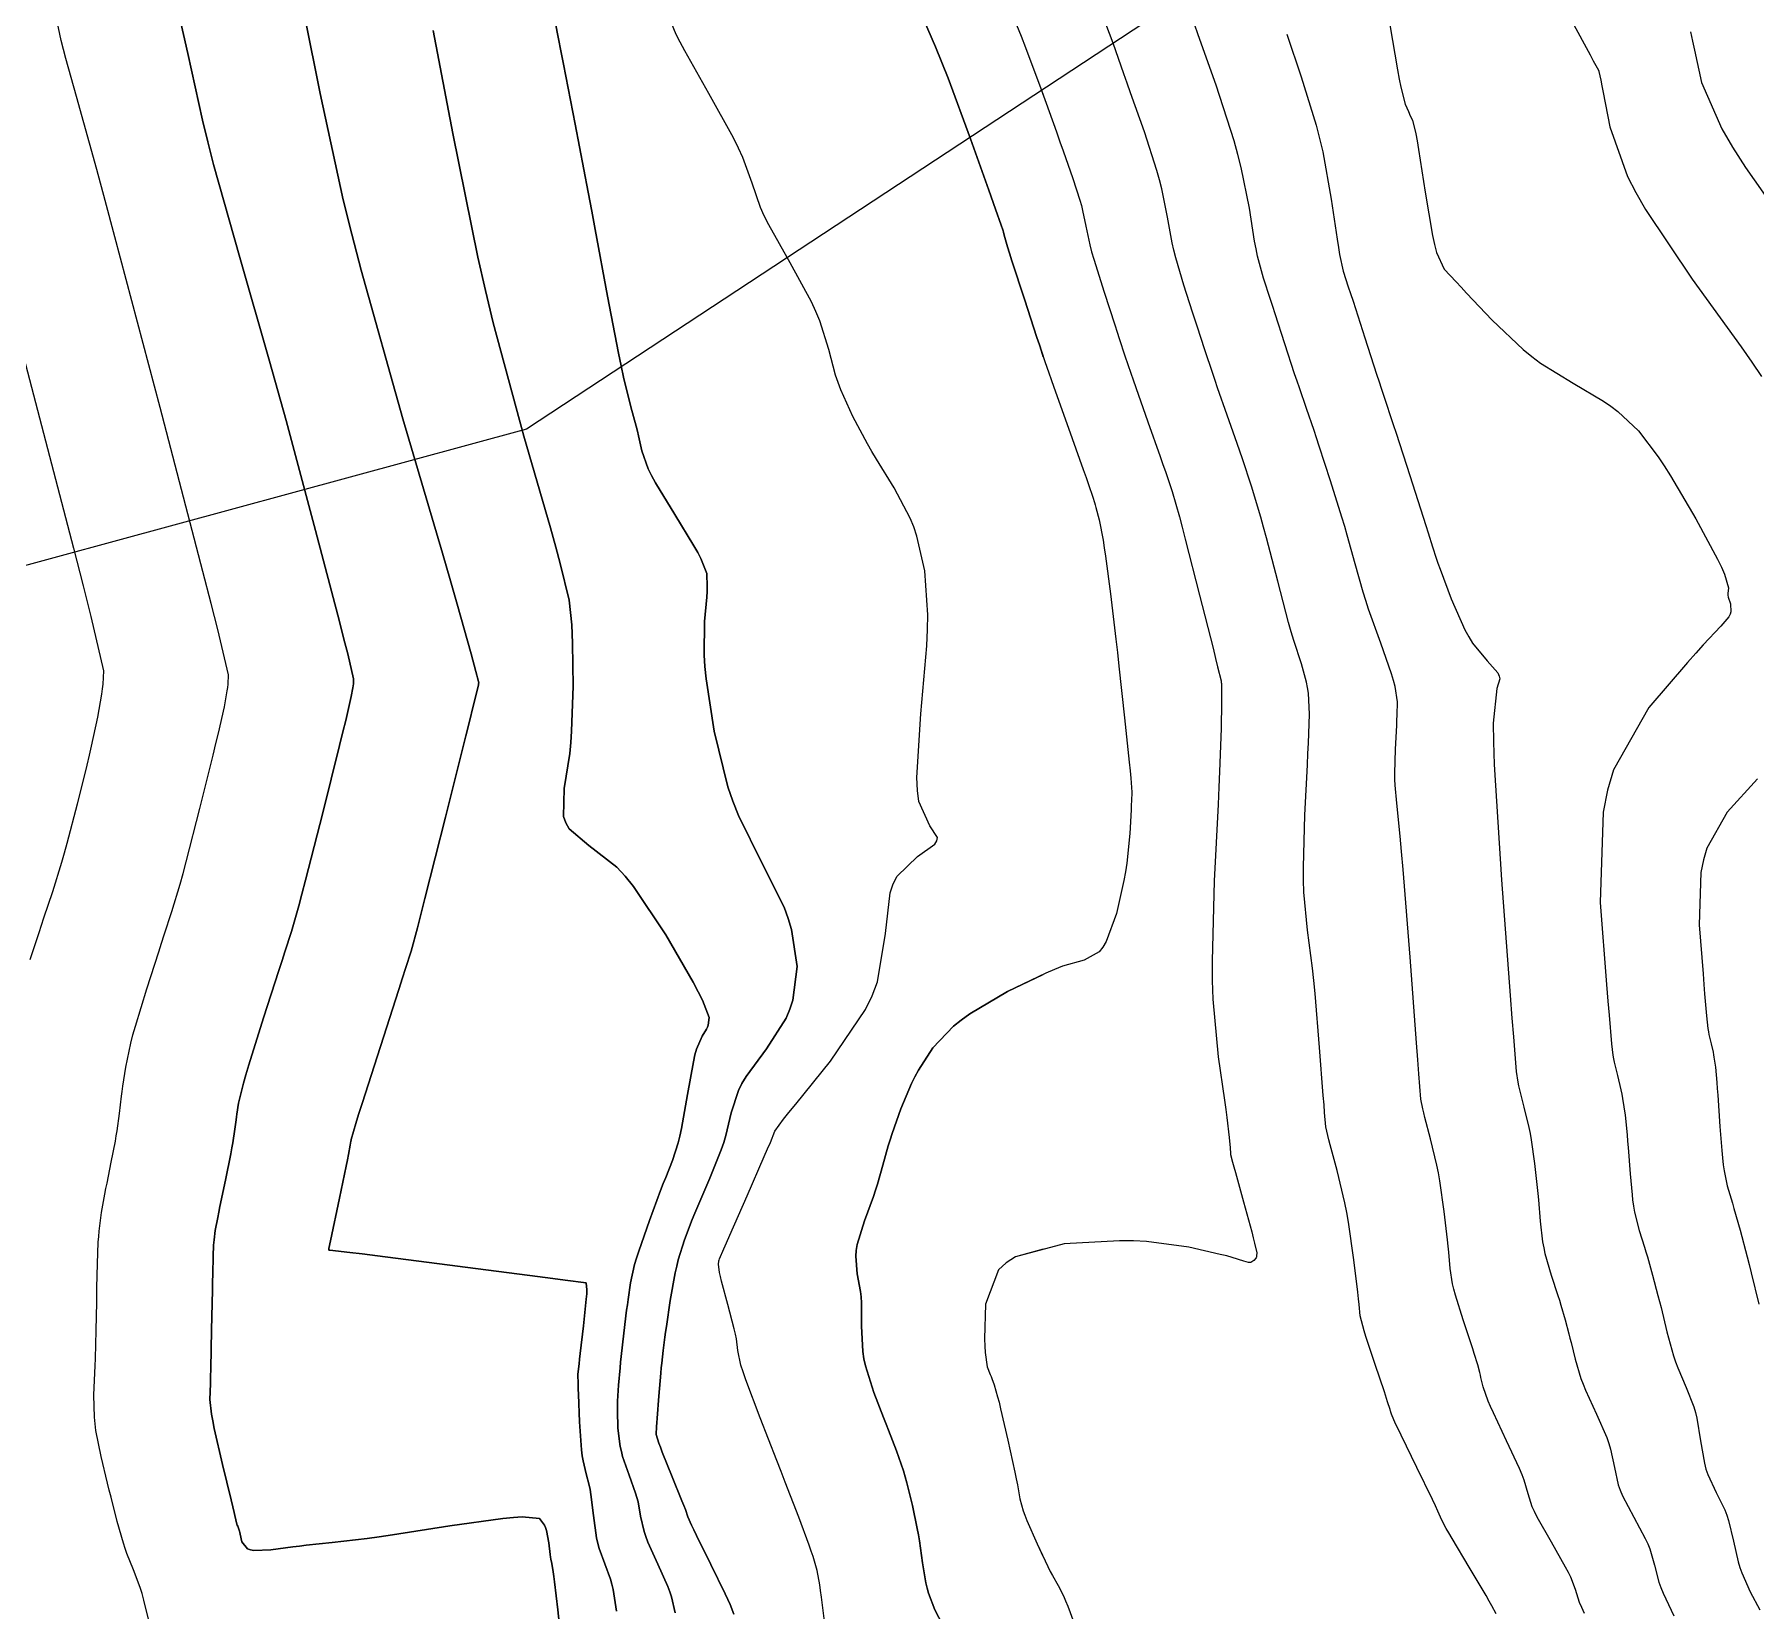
# Model space of a CAD drawing. Header units: metres. Extents: x 837475 to 838479, y 1189012 to 1191015.
# Drawn here: x 837846.73 to 837894.83, y 1189274.1 to 1189318.15 of the extents above; entities that cross this region are included whole.
import ezdxf

# ---------------------------------------------------------------- set-up
doc = ezdxf.new("R2010")
doc.units = ezdxf.units.M
doc.header["$LTSCALE"] = 0.3
for name, color, linetype in [('CORREDORVIA', 70, 'Continuous'), ('COTAS 10', 1, 'Continuous'), ('COTAS INT', 252, 'Continuous')]:
    doc.layers.add(name, color=color, linetype=linetype)

msp = doc.modelspace()

# ---------------------------------------------------------------- linework, layer by layer
at = {"layer": 'CORREDORVIA'}
msp.add_lwpolyline([(837910.67578, 1191000.96488), (838157.033, 1190996.193), (838237.174, 1190821.339), (838237.001, 1190602.875), (838240.0305, 1190437.1985), (838223.5365, 1190366.2715), (838212.196, 1190288.9195), (838227.642, 1189916.876), (838080.482, 1189451.8445), (837860.4834, 1189307.12351), (837593.19071, 1189234.39948), (837744.4868, 1189686.6093), (837750.277, 1189933.973), (837710.4905, 1190057.959), (837731.595, 1190134.414), (837885.383, 1190229.429), (837983.18356, 1190344.11971), (837817.55386, 1190502.18733), (837798.03286, 1190660.16958), (837963.57418, 1190795.98182)], close=True, dxfattribs=at)
at = {"layer": 'COTAS 10'}
for points in [[(837889.521, 1189318.844), (837890.095, 1189317.785), (837890.205, 1189317.582), (837890.293, 1189317.417), (837890.437, 1189317.15), (837890.443, 1189317.137), (837890.445, 1189317.133), (837890.446, 1189317.129), (837890.454, 1189317.115), (837890.506, 1189316.868), (837890.536, 1189316.718), (837890.572, 1189316.532), (837890.759, 1189315.564), (837891.252, 1189314.182), (837891.482, 1189313.734), (837891.752, 1189313.259), (837893.063, 1189311.309), (837894.426, 1189309.423), (837894.729, 1189308.988), (837895, 1189308.591)], [(837854.284, 1189318.633), (837854.717, 1189316.499), (837855.36, 1189313.529), (837855.597, 1189312.573), (837855.861, 1189311.559), (837857.025, 1189307.411), (837858.129, 1189303.65), (837858.354, 1189302.879), (837858.543, 1189302.225), (837858.935, 1189300.843), (837859.066, 1189300.343), (837859.091, 1189300.245), (837859.111, 1189300.166), (837859.144, 1189300.028), (837859.142, 1189300), (837859.141, 1189299.989), (837859.139, 1189299.978), (837859.131, 1189299.93), (837858.984, 1189299.337), (837858.895, 1189298.983), (837858.786, 1189298.546), (837858.216, 1189296.28), (837857.641, 1189293.999), (837857.527, 1189293.553), (837857.433, 1189293.187), (837857.26, 1189292.532), (837857.101, 1189292.043), (837857.016, 1189291.781), (837856.914, 1189291.464), (837856.397, 1189289.863), (837855.887, 1189288.274), (837855.789, 1189287.965), (837855.709, 1189287.712), (837855.577, 1189287.272), (837855.567, 1189287.205), (837855.564, 1189287.187), (837855.562, 1189287.169), (837855.555, 1189287.109), (837855.504, 1189286.847), (837855.475, 1189286.702), (837855.438, 1189286.526), (837855.25, 1189285.63), (837855, 1189284.439), (837854.954, 1189284.223), (837854.954, 1189284.207), (837854.953, 1189284.19), (837854.957, 1189284.175), (837854.96, 1189284.172), (837854.964, 1189284.171), (837854.982, 1189284.174), (837855.543, 1189284.111), (837855.888, 1189284.068), (837856.316, 1189284.015), (837858.547, 1189283.729), (837860.784, 1189283.44), (837861.215, 1189283.384), (837861.564, 1189283.338), (837862.148, 1189283.26), (837862.167, 1189283.069), (837862.162, 1189282.953), (837862.151, 1189282.809), (837862.073, 1189282.06), (837861.982, 1189281.289), (837861.964, 1189281.13), (837861.949, 1189280.996), (837861.919, 1189280.712), (837861.92, 1189280.43), (837861.924, 1189280.297), (837861.93, 1189280.141), (837861.965, 1189279.38), (837862.021, 1189278.599), (837862.039, 1189278.431), (837862.06, 1189278.283), (837862.144, 1189277.921), (837862.233, 1189277.604), (837862.255, 1189277.484), (837862.277, 1189277.351), (837862.349, 1189276.755), (837862.438, 1189276.131), (837862.471, 1189275.98), (837862.507, 1189275.839), (837862.668, 1189275.409), (837862.83, 1189274.981), (837862.867, 1189274.842), (837862.9, 1189274.694), (837862.994, 1189274.082)], [(837862.994, 1189274.082), (837862.9, 1189274.694), (837862.867, 1189274.842), (837862.83, 1189274.981), (837862.668, 1189275.409), (837862.507, 1189275.839), (837862.471, 1189275.98), (837862.438, 1189276.131), (837862.349, 1189276.755), (837862.277, 1189277.351), (837862.255, 1189277.484), (837862.233, 1189277.604), (837862.144, 1189277.921), (837862.06, 1189278.283), (837862.039, 1189278.431), (837862.021, 1189278.599), (837861.965, 1189279.38), (837861.93, 1189280.141), (837861.924, 1189280.297), (837861.92, 1189280.43), (837861.919, 1189280.712), (837861.949, 1189280.996), (837861.964, 1189281.13), (837861.982, 1189281.289), (837862.073, 1189282.06), (837862.151, 1189282.809), (837862.162, 1189282.953), (837862.167, 1189283.069), (837862.148, 1189283.26), (837861.564, 1189283.338), (837861.215, 1189283.384), (837860.784, 1189283.44), (837858.547, 1189283.729), (837856.316, 1189284.015), (837855.888, 1189284.068), (837855.543, 1189284.111), (837854.982, 1189284.174), (837854.964, 1189284.171), (837854.96, 1189284.172), (837854.957, 1189284.175), (837854.953, 1189284.19), (837854.954, 1189284.207), (837854.954, 1189284.223), (837855, 1189284.439), (837855.25, 1189285.63), (837855.438, 1189286.526), (837855.475, 1189286.702), (837855.504, 1189286.847), (837855.555, 1189287.109), (837855.562, 1189287.169), (837855.564, 1189287.187), (837855.567, 1189287.205), (837855.577, 1189287.272), (837855.709, 1189287.712), (837855.789, 1189287.965), (837855.887, 1189288.274), (837856.397, 1189289.863), (837856.914, 1189291.464), (837857.016, 1189291.781), (837857.101, 1189292.043), (837857.26, 1189292.532), (837857.433, 1189293.187), (837857.527, 1189293.553), (837857.641, 1189293.999), (837858.216, 1189296.28), (837858.786, 1189298.546), (837858.895, 1189298.983), (837858.984, 1189299.337), (837859.131, 1189299.93), (837859.139, 1189299.978), (837859.141, 1189299.989), (837859.142, 1189300), (837859.144, 1189300.028), (837859.111, 1189300.166), (837859.091, 1189300.245), (837859.066, 1189300.343), (837858.935, 1189300.843), (837858.543, 1189302.225), (837858.354, 1189302.879), (837858.129, 1189303.65), (837857.025, 1189307.411), (837855.861, 1189311.559), (837855.597, 1189312.573), (837855.36, 1189313.529), (837854.717, 1189316.499), (837854.284, 1189318.633)], [(837874.176, 1189318.419), (837874.302, 1189318.106), (837874.428, 1189317.786), (837874.881, 1189316.568), (837875.289, 1189315.424), (837875.386, 1189315.149), (837875.477, 1189314.893), (837875.75, 1189314.121), (837875.946, 1189313.52), (837875.988, 1189313.372), (837876.024, 1189313.231), (837876.112, 1189312.788), (837876.223, 1189312.267), (837876.274, 1189312.077), (837876.334, 1189311.868), (837876.622, 1189310.946), (837876.922, 1189310.034), (837876.989, 1189309.831), (837877.048, 1189309.65), (837877.204, 1189309.172), (837877.369, 1189308.683), (837877.434, 1189308.495), (837877.508, 1189308.283), (837877.846, 1189307.328), (837878.19, 1189306.356), (837878.268, 1189306.134), (837878.337, 1189305.932), (837878.525, 1189305.374), (837878.726, 1189304.672), (837878.805, 1189304.38), (837878.893, 1189304.046), (837879.293, 1189302.484), (837879.667, 1189300.998), (837879.739, 1189300.711), (837879.797, 1189300.478), (837879.892, 1189300.085), (837879.897, 1189300.042), (837879.898, 1189300.03), (837879.9, 1189300.017), (837879.905, 1189299.968), (837879.906, 1189299.75), (837879.905, 1189299.631), (837879.903, 1189299.487), (837879.892, 1189298.752), (837879.853, 1189297.551), (837879.834, 1189297.112), (837879.812, 1189296.627), (837879.704, 1189294.492), (837879.64, 1189292.256), (837879.647, 1189291.707), (837879.664, 1189291.189), (837879.812, 1189289.574), (837879.991, 1189288.368), (837880.027, 1189288.107), (837880.058, 1189287.879), (837880.122, 1189287.321), (837880.144, 1189287.035), (837880.148, 1189286.979), (837880.152, 1189286.933), (837880.158, 1189286.849), (837880.215, 1189286.633), (837880.25, 1189286.504), (837880.293, 1189286.345), (837880.52, 1189285.521), (837880.749, 1189284.683), (837880.793, 1189284.515), (837880.83, 1189284.375), (837880.893, 1189284.102), (837880.887, 1189284.012), (837880.88, 1189283.988), (837880.87, 1189283.965), (837880.811, 1189283.882), (837880.721, 1189283.831), (837880.692, 1189283.827), (837880.66, 1189283.828), (837880.527, 1189283.869), (837880.202, 1189283.973), (837880.049, 1189284.013), (837879.869, 1189284.058), (837878.99, 1189284.262), (837877.812, 1189284.42), (837877.443, 1189284.436), (837877.056, 1189284.439), (837875.504, 1189284.352), (837874.149, 1189283.993), (837873.886, 1189283.825), (837873.672, 1189283.628), (837873.306, 1189282.67), (837873.285, 1189281.7), (837873.289, 1189281.495), (837873.297, 1189281.318), (837873.359, 1189280.911), (837873.442, 1189280.697), (837873.464, 1189280.642), (837873.484, 1189280.589), (837873.552, 1189280.415), (837873.648, 1189280.079), (837873.687, 1189279.924), (837873.731, 1189279.742), (837873.933, 1189278.862), (837874.129, 1189277.97), (837874.168, 1189277.78), (837874.201, 1189277.615), (837874.269, 1189277.225), (837874.359, 1189276.894), (837874.406, 1189276.766), (837874.463, 1189276.622), (837874.749, 1189275.971), (837875.051, 1189275.334), (837875.119, 1189275.199), (837875.179, 1189275.082), (837875.337, 1189274.807), (837875.489, 1189274.51), (837875.545, 1189274.378), (837875.607, 1189274.225), (837875.883, 1189273.494)], [(837874.176, 1189318.419), (837874.302, 1189318.106), (837874.428, 1189317.786), (837874.881, 1189316.568), (837874.92346, 1189316.44895)], [(837894.884, 1189297.349), (837894.041, 1189296.42), (837893.473, 1189295.412), (837893.375, 1189295.081), (837893.303, 1189294.727), (837893.257, 1189293.264), (837893.363, 1189291.894), (837893.386, 1189291.6), (837893.407, 1189291.342), (837893.46, 1189290.719), (837893.501, 1189290.367), (837893.515, 1189290.28), (837893.529, 1189290.199), (837893.586, 1189289.943), (837893.642, 1189289.707), (837893.656, 1189289.637), (837893.669, 1189289.565), (837893.708, 1189289.291), (837893.749, 1189288.862), (837893.762, 1189288.693), (837893.776, 1189288.502), (837893.835, 1189287.627), (837893.889, 1189286.962), (837893.905, 1189286.755), (837893.927, 1189286.564), (837893.949, 1189286.396), (837894.038, 1189285.972), (837894.15, 1189285.612), (837894.188, 1189285.484), (837894.228, 1189285.343), (837894.398, 1189284.731), (837894.593, 1189283.992), (837894.649, 1189283.772), (837894.706, 1189283.544), (837894.921, 1189282.664)], [(837874.92346, 1189284.19819), (837874.149, 1189283.993), (837873.886, 1189283.825), (837873.672, 1189283.628), (837873.306, 1189282.67), (837873.285, 1189281.7), (837873.289, 1189281.495), (837873.297, 1189281.318), (837873.359, 1189280.911), (837873.442, 1189280.697), (837873.464, 1189280.642), (837873.484, 1189280.589), (837873.552, 1189280.415), (837873.648, 1189280.079), (837873.687, 1189279.924), (837873.731, 1189279.742), (837873.933, 1189278.862), (837874.129, 1189277.97), (837874.168, 1189277.78), (837874.201, 1189277.615), (837874.269, 1189277.225), (837874.359, 1189276.894), (837874.406, 1189276.766), (837874.463, 1189276.622), (837874.749, 1189275.971), (837874.92346, 1189275.60302)]]:
    msp.add_lwpolyline(points, dxfattribs=at)
at = {"layer": 'COTAS INT'}
for points in [[(837871.27, 1189319.293), (837871.909, 1189317.804), (837872.085, 1189317.369), (837872.261, 1189316.924), (837872.89, 1189315.233), (837873.402, 1189313.794), (837873.589, 1189313.27), (837873.75, 1189312.816), (837873.791, 1189312.69), (837873.8, 1189312.659), (837873.807, 1189312.629), (837873.826, 1189312.537), (837873.92, 1189312.213), (837873.975, 1189312.037), (837874.043, 1189311.825), (837874.394, 1189310.749), (837874.746, 1189309.68), (837874.815, 1189309.472), (837874.871, 1189309.302), (837874.968, 1189309.006), (837875.078, 1189308.693), (837875.143, 1189308.511), (837875.222, 1189308.289), (837875.63, 1189307.145), (837876.04, 1189305.992), (837876.121, 1189305.764), (837876.188, 1189305.575), (837876.311, 1189305.223), (837876.356, 1189305.067), (837876.373, 1189305.003), (837876.393, 1189304.928), (837876.481, 1189304.582), (837876.593, 1189304.018), (837876.627, 1189303.806), (837876.662, 1189303.571), (837876.802, 1189302.52), (837876.952, 1189301.253), (837876.995, 1189300.881), (837877.038, 1189300.5), (837877.196, 1189299.049), (837877.325, 1189297.812), (837877.349, 1189297.567), (837877.369, 1189297.363), (837877.399, 1189296.978), (837877.389, 1189296.733), (837877.383, 1189296.618), (837877.377, 1189296.482), (837877.342, 1189295.82), (837877.259, 1189294.991), (837877.222, 1189294.751), (837877.178, 1189294.506), (837876.971, 1189293.579), (837876.682, 1189292.797), (837876.587, 1189292.643), (837876.486, 1189292.515), (837876.067, 1189292.279), (837875.459, 1189292.107), (837875.238, 1189292.02), (837874.995, 1189291.916), (837873.928, 1189291.4), (837872.868, 1189290.778), (837872.629, 1189290.607), (837872.414, 1189290.438), (837871.834, 1189289.832), (837871.437, 1189289.205), (837871.338, 1189289.022), (837871.244, 1189288.834), (837870.941, 1189288.122), (837870.699, 1189287.432), (837870.642, 1189287.258), (837870.59, 1189287.091), (837870.44, 1189286.552), (837870.288, 1189286.015), (837870.235, 1189285.851), (837870.177, 1189285.679), (837869.927, 1189284.999), (837869.725, 1189284.33), (837869.697, 1189284.164), (837869.681, 1189284.007), (837869.726, 1189283.511), (837869.819, 1189283.02), (837869.835, 1189282.866), (837869.846, 1189282.704), (837869.846, 1189282.052), (837869.88, 1189281.341), (837869.912, 1189281.14), (837869.954, 1189280.939), (837870.184, 1189280.2), (837870.459, 1189279.494), (837870.53, 1189279.314), (837870.597, 1189279.14), (837870.819, 1189278.565), (837871.013, 1189278.007), (837871.063, 1189277.843), (837871.111, 1189277.676), (837871.27, 1189277.041), (837871.403, 1189276.394), (837871.434, 1189276.219), (837871.463, 1189276.047), (837871.548, 1189275.44), (837871.644, 1189274.877), (837871.68, 1189274.731), (837871.719, 1189274.591), (837871.897, 1189274.12), (837872.115, 1189273.691)], [(837874.92346, 1189309.14192), (837874.871, 1189309.302), (837874.815, 1189309.472), (837874.746, 1189309.68), (837874.394, 1189310.749), (837874.043, 1189311.825), (837873.975, 1189312.037), (837873.92, 1189312.213), (837873.826, 1189312.537), (837873.807, 1189312.629), (837873.8, 1189312.659), (837873.791, 1189312.69), (837873.75, 1189312.816), (837873.589, 1189313.27), (837873.402, 1189313.794), (837872.89, 1189315.233), (837872.261, 1189316.924), (837872.085, 1189317.369), (837871.909, 1189317.804), (837871.27, 1189319.293)], [(837850.695, 1189319.006), (837851.016, 1189317.617), (837851.42, 1189315.753), (837851.569, 1189315.153), (837851.734, 1189314.516), (837852.465, 1189311.913), (837853.299, 1189309.015), (837853.529, 1189308.192), (837853.759, 1189307.36), (837854.587, 1189304.283), (837855.252, 1189301.741), (837855.379, 1189301.246), (837855.482, 1189300.843), (837855.648, 1189300.14), (837855.641, 1189299.998), (837855.635, 1189299.946), (837855.627, 1189299.89), (837855.583, 1189299.645), (837855.427, 1189298.979), (837855.348, 1189298.656), (837855.254, 1189298.275), (837854.785, 1189296.399), (837854.305, 1189294.513), (837854.204, 1189294.125), (837854.117, 1189293.795), (837853.916, 1189293.085), (837853.728, 1189292.513), (837853.649, 1189292.27), (837853.559, 1189291.99), (837853.133, 1189290.671), (837852.719, 1189289.356), (837852.635, 1189289.078), (837852.566, 1189288.838), (837852.427, 1189288.281), (837852.382, 1189287.979), (837852.371, 1189287.899), (837852.361, 1189287.821), (837852.329, 1189287.554), (837852.271, 1189287.179), (837852.245, 1189287.034), (837852.214, 1189286.871), (837852.063, 1189286.133), (837851.91, 1189285.397), (837851.877, 1189285.235), (837851.849, 1189285.092), (837851.78, 1189284.726), (837851.746, 1189284.466), (837851.739, 1189284.389), (837851.733, 1189284.31), (837851.72, 1189284.008), (837851.711, 1189283.5), (837851.706, 1189283.291), (837851.702, 1189283.053), (837851.679, 1189281.947), (837851.655, 1189280.86), (837851.649, 1189280.633), (837851.644, 1189280.438), (837851.629, 1189280.005), (837851.677, 1189279.589), (837851.711, 1189279.406), (837851.754, 1189279.194), (837851.985, 1189278.182), (837852.222, 1189277.2), (837852.269, 1189277.006), (837852.308, 1189276.847), (837852.379, 1189276.555), (837852.398, 1189276.49), (837852.408, 1189276.458), (837852.428, 1189276.41), (837852.455, 1189276.324), (837852.465, 1189276.286), (837852.477, 1189276.241), (837852.527, 1189276.023), (837852.686, 1189275.83), (837852.765, 1189275.801), (837852.861, 1189275.782), (837853.335, 1189275.8), (837853.949, 1189275.883), (837854.132, 1189275.905), (837854.321, 1189275.927), (837855.053, 1189276.003), (837856.025, 1189276.12), (837856.365, 1189276.167), (837856.736, 1189276.221), (837858.335, 1189276.47), (837859.815, 1189276.678), (837860.112, 1189276.706), (837860.359, 1189276.722), (837860.844, 1189276.673), (837860.983, 1189276.489), (837861.013, 1189276.42), (837861.039, 1189276.342), (837861.102, 1189275.997), (837861.138, 1189275.667), (837861.148, 1189275.599), (837861.157, 1189275.541), (837861.187, 1189275.418), (837861.229, 1189275.185), (837861.246, 1189275.058), (837861.265, 1189274.904), (837861.352, 1189274.122), (837861.441, 1189273.322)], [(837861.441, 1189273.322), (837861.352, 1189274.122), (837861.265, 1189274.904), (837861.246, 1189275.058), (837861.229, 1189275.185), (837861.187, 1189275.418), (837861.157, 1189275.541), (837861.148, 1189275.599), (837861.138, 1189275.667), (837861.102, 1189275.997), (837861.039, 1189276.342), (837861.013, 1189276.42), (837860.983, 1189276.489), (837860.844, 1189276.673), (837860.359, 1189276.722), (837860.112, 1189276.706), (837859.815, 1189276.678), (837858.335, 1189276.47), (837856.736, 1189276.221), (837856.365, 1189276.167), (837856.025, 1189276.12), (837855.053, 1189276.003), (837854.321, 1189275.927), (837854.132, 1189275.905), (837853.949, 1189275.883), (837853.335, 1189275.8), (837852.861, 1189275.782), (837852.765, 1189275.801), (837852.686, 1189275.83), (837852.527, 1189276.023), (837852.477, 1189276.241), (837852.465, 1189276.286), (837852.455, 1189276.324), (837852.428, 1189276.41), (837852.408, 1189276.458), (837852.398, 1189276.49), (837852.379, 1189276.555), (837852.308, 1189276.847), (837852.269, 1189277.006), (837852.222, 1189277.2), (837851.985, 1189278.182), (837851.754, 1189279.194), (837851.711, 1189279.406), (837851.677, 1189279.589), (837851.629, 1189280.005), (837851.644, 1189280.438), (837851.649, 1189280.633), (837851.655, 1189280.86), (837851.679, 1189281.947), (837851.702, 1189283.053), (837851.706, 1189283.291), (837851.711, 1189283.5), (837851.72, 1189284.008), (837851.733, 1189284.31), (837851.739, 1189284.389), (837851.746, 1189284.466), (837851.78, 1189284.726), (837851.849, 1189285.092), (837851.877, 1189285.235), (837851.91, 1189285.397), (837852.063, 1189286.133), (837852.214, 1189286.871), (837852.245, 1189287.034), (837852.271, 1189287.179), (837852.329, 1189287.554), (837852.361, 1189287.821), (837852.371, 1189287.899), (837852.382, 1189287.979), (837852.427, 1189288.281), (837852.566, 1189288.838), (837852.635, 1189289.078), (837852.719, 1189289.356), (837853.133, 1189290.671), (837853.559, 1189291.99), (837853.649, 1189292.27), (837853.728, 1189292.513), (837853.916, 1189293.085), (837854.117, 1189293.795), (837854.204, 1189294.125), (837854.305, 1189294.513), (837854.785, 1189296.399), (837855.254, 1189298.275), (837855.348, 1189298.656), (837855.427, 1189298.979), (837855.583, 1189299.645), (837855.627, 1189299.89), (837855.635, 1189299.946), (837855.641, 1189299.998), (837855.648, 1189300.14), (837855.482, 1189300.843), (837855.379, 1189301.246), (837855.252, 1189301.741), (837854.587, 1189304.283), (837853.759, 1189307.36), (837853.529, 1189308.192), (837853.299, 1189309.015), (837852.465, 1189311.913), (837851.734, 1189314.516), (837851.569, 1189315.153), (837851.42, 1189315.753), (837851.016, 1189317.617), (837850.695, 1189319.006)], [(837861.194, 1189318.927), (837861.371, 1189318.031), (837861.437, 1189317.694), (837861.511, 1189317.319), (837861.837, 1189315.645), (837862.205, 1189313.738), (837862.304, 1189313.216), (837862.402, 1189312.696), (837862.746, 1189310.84), (837863.051, 1189309.247), (837863.124, 1189308.893), (837863.192, 1189308.576), (837863.397, 1189307.747), (837863.547, 1189307.203), (837863.582, 1189307.067), (837863.613, 1189306.936), (837863.699, 1189306.516), (837863.881, 1189306.01), (837863.972, 1189305.826), (837864.081, 1189305.623), (837864.623, 1189304.73), (837865.161, 1189303.86), (837865.267, 1189303.67), (837865.355, 1189303.503), (837865.517, 1189303.087), (837865.532, 1189302.717), (837865.528, 1189302.58), (837865.519, 1189302.427), (837865.456, 1189301.748), (837865.442, 1189300.803), (837865.465, 1189300.484), (837865.5, 1189300.138), (837865.722, 1189298.681), (837866.11, 1189297.126), (837866.249, 1189296.719), (837866.402, 1189296.323), (837867.069, 1189294.978), (837867.679, 1189293.76), (837867.796, 1189293.444), (837867.891, 1189293.137), (837868.047, 1189292.105), (837867.92, 1189291.161), (837867.837, 1189290.91), (837867.733, 1189290.663), (837867.186, 1189289.806), (837866.618, 1189289.026), (837866.502, 1189288.828), (837866.404, 1189288.637), (837866.198, 1189288.01), (837866.053, 1189287.379), (837865.992, 1189287.185), (837865.924, 1189286.983), (837865.603, 1189286.183), (837865.265, 1189285.4), (837865.185, 1189285.209), (837865.111, 1189285.028), (837864.893, 1189284.466), (837864.723, 1189283.907), (837864.679, 1189283.729), (837864.637, 1189283.539), (837864.498, 1189282.769), (837864.389, 1189282.044), (837864.365, 1189281.884), (837864.345, 1189281.741), (837864.295, 1189281.37), (837864.259, 1189281.018), (837864.247, 1189280.887), (837864.234, 1189280.741), (837864.179, 1189280.093), (837864.131, 1189279.477), (837864.123, 1189279.351), (837864.116, 1189279.245), (837864.108, 1189279.022), (837864.179, 1189278.783), (837864.222, 1189278.666), (837864.275, 1189278.528), (837864.55, 1189277.844), (837864.825, 1189277.17), (837864.878, 1189277.036), (837864.921, 1189276.926), (837864.992, 1189276.723), (837865.093, 1189276.486), (837865.155, 1189276.356), (837865.232, 1189276.197), (837865.631, 1189275.389), (837866.032, 1189274.573), (837866.109, 1189274.409), (837866.172, 1189274.273), (837866.277, 1189274.003)], [(837866.277, 1189274.003), (837866.172, 1189274.273), (837866.109, 1189274.409), (837866.032, 1189274.573), (837865.631, 1189275.389), (837865.232, 1189276.197), (837865.155, 1189276.356), (837865.093, 1189276.486), (837864.992, 1189276.723), (837864.921, 1189276.926), (837864.878, 1189277.036), (837864.825, 1189277.17), (837864.55, 1189277.844), (837864.275, 1189278.528), (837864.222, 1189278.666), (837864.179, 1189278.783), (837864.108, 1189279.022), (837864.116, 1189279.245), (837864.123, 1189279.351), (837864.131, 1189279.477), (837864.179, 1189280.093), (837864.234, 1189280.741), (837864.247, 1189280.887), (837864.259, 1189281.018), (837864.295, 1189281.37), (837864.345, 1189281.741), (837864.365, 1189281.884), (837864.389, 1189282.044), (837864.498, 1189282.769), (837864.637, 1189283.539), (837864.679, 1189283.729), (837864.723, 1189283.907), (837864.893, 1189284.466), (837865.111, 1189285.028), (837865.185, 1189285.209), (837865.265, 1189285.4), (837865.603, 1189286.183), (837865.924, 1189286.983), (837865.992, 1189287.185), (837866.053, 1189287.379), (837866.198, 1189288.01), (837866.404, 1189288.637), (837866.502, 1189288.828), (837866.618, 1189289.026), (837867.186, 1189289.806), (837867.733, 1189290.663), (837867.837, 1189290.91), (837867.92, 1189291.161), (837868.047, 1189292.105), (837867.891, 1189293.137), (837867.796, 1189293.444), (837867.679, 1189293.76), (837867.069, 1189294.978), (837866.402, 1189296.323), (837866.249, 1189296.719), (837866.11, 1189297.126), (837865.722, 1189298.681), (837865.5, 1189300.138), (837865.465, 1189300.484), (837865.442, 1189300.803), (837865.456, 1189301.748), (837865.519, 1189302.427), (837865.528, 1189302.58), (837865.532, 1189302.717), (837865.517, 1189303.087), (837865.355, 1189303.503), (837865.267, 1189303.67), (837865.161, 1189303.86), (837864.623, 1189304.73), (837864.081, 1189305.623), (837863.972, 1189305.826), (837863.881, 1189306.01), (837863.699, 1189306.516), (837863.613, 1189306.936), (837863.582, 1189307.067), (837863.547, 1189307.203), (837863.397, 1189307.747), (837863.192, 1189308.576), (837863.124, 1189308.893), (837863.051, 1189309.247), (837862.746, 1189310.84), (837862.402, 1189312.696), (837862.304, 1189313.216), (837862.205, 1189313.738), (837861.837, 1189315.645), (837861.511, 1189317.319), (837861.437, 1189317.694), (837861.371, 1189318.031), (837861.194, 1189318.927)], [(837849.982, 1189273.604), (837849.789, 1189274.392), (837849.736, 1189274.577), (837849.683, 1189274.748), (837849.494, 1189275.244), (837849.311, 1189275.696), (837849.261, 1189275.838), (837849.212, 1189275.988), (837849.04, 1189276.594), (837848.868, 1189277.27), (837848.819, 1189277.465), (837848.77, 1189277.663), (837848.588, 1189278.407), (837848.446, 1189279.136), (837848.421, 1189279.325), (837848.403, 1189279.508), (837848.39, 1189280.123), (837848.418, 1189280.751), (837848.424, 1189280.943), (837848.431, 1189281.143), (837848.451, 1189281.927), (837848.467, 1189282.721), (837848.471, 1189282.927), (837848.475, 1189283.127), (837848.487, 1189283.797), (837848.511, 1189284.4), (837848.523, 1189284.557), (837848.537, 1189284.71), (837848.606, 1189285.229), (837848.698, 1189285.744), (837848.726, 1189285.895), (837848.756, 1189286.049), (837848.876, 1189286.636), (837848.989, 1189287.217), (837849.015, 1189287.367), (837849.038, 1189287.512), (837849.103, 1189287.998), (837849.16, 1189288.474), (837849.178, 1189288.612), (837849.198, 1189288.754), (837849.278, 1189289.289), (837849.422, 1189289.963), (837849.482, 1189290.191), (837849.55, 1189290.437), (837849.868, 1189291.478), (837850.203, 1189292.515), (837850.283, 1189292.758), (837850.356, 1189292.983), (837850.572, 1189293.638), (837850.8, 1189294.403), (837850.881, 1189294.697), (837850.97, 1189295.028), (837851.353, 1189296.519), (837851.722, 1189298.004), (837851.801, 1189298.33), (837851.87, 1189298.62), (837852.036, 1189299.36), (837852.115, 1189299.802), (837852.129, 1189299.903), (837852.14, 1189299.996), (837852.152, 1189300.253), (837851.853, 1189301.519), (837851.668, 1189302.248), (837851.438, 1189303.139), (837850.239, 1189307.724), (837848.975, 1189312.496), (837848.705, 1189313.505), (837848.469, 1189314.38), (837847.904, 1189316.416), (837847.607, 1189317.474), (837847.54, 1189317.733), (837847.479, 1189317.977), (837847.315, 1189318.734)], [(837849.982, 1189273.604), (837849.789, 1189274.392), (837849.736, 1189274.577), (837849.683, 1189274.748), (837849.494, 1189275.244), (837849.311, 1189275.696), (837849.261, 1189275.838), (837849.212, 1189275.988), (837849.04, 1189276.594), (837848.868, 1189277.27), (837848.819, 1189277.465), (837848.77, 1189277.663), (837848.588, 1189278.407), (837848.446, 1189279.136), (837848.421, 1189279.325), (837848.403, 1189279.508), (837848.39, 1189280.123), (837848.418, 1189280.751), (837848.424, 1189280.943), (837848.431, 1189281.143), (837848.451, 1189281.927), (837848.467, 1189282.721), (837848.471, 1189282.927), (837848.475, 1189283.127), (837848.487, 1189283.797), (837848.511, 1189284.4), (837848.523, 1189284.557), (837848.537, 1189284.71), (837848.606, 1189285.229), (837848.698, 1189285.744), (837848.726, 1189285.895), (837848.756, 1189286.049), (837848.876, 1189286.636), (837848.989, 1189287.217), (837849.015, 1189287.367), (837849.038, 1189287.512), (837849.103, 1189287.998), (837849.16, 1189288.474), (837849.178, 1189288.612), (837849.198, 1189288.754), (837849.278, 1189289.289), (837849.422, 1189289.963), (837849.482, 1189290.191), (837849.55, 1189290.437), (837849.868, 1189291.478), (837850.203, 1189292.515), (837850.283, 1189292.758), (837850.356, 1189292.983), (837850.572, 1189293.638), (837850.8, 1189294.403), (837850.881, 1189294.697), (837850.97, 1189295.028), (837851.353, 1189296.519), (837851.722, 1189298.004), (837851.801, 1189298.33), (837851.87, 1189298.62), (837852.036, 1189299.36), (837852.115, 1189299.802), (837852.129, 1189299.903), (837852.14, 1189299.996), (837852.152, 1189300.253), (837851.853, 1189301.519), (837851.668, 1189302.248), (837851.438, 1189303.139), (837850.239, 1189307.724), (837848.975, 1189312.496), (837848.705, 1189313.505), (837848.469, 1189314.38), (837847.904, 1189316.416), (837847.607, 1189317.474), (837847.54, 1189317.733), (837847.479, 1189317.977), (837847.315, 1189318.734)], [(837868.827, 1189273.656), (837868.725, 1189274.479), (837868.7, 1189274.659), (837868.677, 1189274.818), (837868.607, 1189275.219), (837868.491, 1189275.611), (837868.439, 1189275.763), (837868.379, 1189275.935), (837868.087, 1189276.714), (837867.71, 1189277.69), (837867.596, 1189277.985), (837867.476, 1189278.292), (837867.008, 1189279.489), (837866.61, 1189280.55), (837866.535, 1189280.77), (837866.475, 1189280.959), (837866.384, 1189281.375), (837866.347, 1189281.697), (837866.321, 1189281.827), (837866.288, 1189281.974), (837866.11, 1189282.652), (837865.933, 1189283.309), (837865.901, 1189283.442), (837865.875, 1189283.554), (837865.843, 1189283.786), (837865.856, 1189283.866), (837865.86, 1189283.883), (837865.862, 1189283.898), (837865.871, 1189283.931), (837865.994, 1189284.212), (837866.069, 1189284.383), (837866.161, 1189284.594), (837866.644, 1189285.689), (837867.127, 1189286.793), (837867.22, 1189287.008), (837867.295, 1189287.185), (837867.42, 1189287.499), (837867.665, 1189287.835), (837867.816, 1189288.026), (837868.003, 1189288.259), (837868.981, 1189289.454), (837869.954, 1189290.897), (837870.139, 1189291.286), (837870.286, 1189291.672), (837870.514, 1189293.028), (837870.643, 1189294.165), (837870.729, 1189294.412), (837870.837, 1189294.63), (837871.407, 1189295.173), (837871.894, 1189295.519), (837871.949, 1189295.613), (837871.969, 1189295.706), (837871.755, 1189296.034), (837871.449, 1189296.71), (837871.411, 1189297.021), (837871.394, 1189297.387), (837871.504, 1189299.159), (837871.669, 1189301.065), (837871.687, 1189301.516), (837871.693, 1189301.933), (837871.617, 1189303.162), (837871.391, 1189304.132), (837871.303, 1189304.387), (837871.204, 1189304.635), (837870.753, 1189305.482), (837870.258, 1189306.279), (837870.131, 1189306.496), (837870.007, 1189306.711), (837869.598, 1189307.475), (837869.263, 1189308.219), (837869.187, 1189308.422), (837869.118, 1189308.624), (837868.93, 1189309.343), (837868.679, 1189310.147), (837868.57, 1189310.403), (837868.443, 1189310.673), (837867.845, 1189311.768), (837867.251, 1189312.832), (837867.127, 1189313.082), (837867.021, 1189313.314), (837866.784, 1189313.991), (837866.525, 1189314.712), (837866.404, 1189314.971), (837866.263, 1189315.257), (837865.578, 1189316.503), (837864.907, 1189317.689), (837864.775, 1189317.936), (837864.666, 1189318.149), (837864.465, 1189318.624)], [(837868.827, 1189273.656), (837868.725, 1189274.479), (837868.7, 1189274.659), (837868.677, 1189274.818), (837868.607, 1189275.219), (837868.491, 1189275.611), (837868.439, 1189275.763), (837868.379, 1189275.935), (837868.087, 1189276.714), (837867.71, 1189277.69), (837867.596, 1189277.985), (837867.476, 1189278.292), (837867.008, 1189279.489), (837866.61, 1189280.55), (837866.535, 1189280.77), (837866.475, 1189280.959), (837866.384, 1189281.375), (837866.347, 1189281.697), (837866.321, 1189281.827), (837866.288, 1189281.974), (837866.11, 1189282.652), (837865.933, 1189283.309), (837865.901, 1189283.442), (837865.875, 1189283.554), (837865.843, 1189283.786), (837865.856, 1189283.866), (837865.86, 1189283.883), (837865.862, 1189283.898), (837865.871, 1189283.931), (837865.994, 1189284.212), (837866.069, 1189284.383), (837866.161, 1189284.594), (837866.644, 1189285.689), (837867.127, 1189286.793), (837867.22, 1189287.008), (837867.295, 1189287.185), (837867.42, 1189287.499), (837867.665, 1189287.835), (837867.816, 1189288.026), (837868.003, 1189288.259), (837868.981, 1189289.454), (837869.954, 1189290.897), (837870.139, 1189291.286), (837870.286, 1189291.672), (837870.514, 1189293.028), (837870.643, 1189294.165), (837870.729, 1189294.412), (837870.837, 1189294.63), (837871.407, 1189295.173), (837871.894, 1189295.519), (837871.949, 1189295.613), (837871.969, 1189295.706), (837871.755, 1189296.034), (837871.449, 1189296.71), (837871.411, 1189297.021), (837871.394, 1189297.387), (837871.504, 1189299.159), (837871.669, 1189301.065), (837871.687, 1189301.516), (837871.693, 1189301.933), (837871.617, 1189303.162), (837871.391, 1189304.132), (837871.303, 1189304.387), (837871.204, 1189304.635), (837870.753, 1189305.482), (837870.258, 1189306.279), (837870.131, 1189306.496), (837870.007, 1189306.711), (837869.598, 1189307.475), (837869.263, 1189308.219), (837869.187, 1189308.422), (837869.118, 1189308.624), (837868.93, 1189309.343), (837868.679, 1189310.147), (837868.57, 1189310.403), (837868.443, 1189310.673), (837867.845, 1189311.768), (837867.251, 1189312.832), (837867.127, 1189313.082), (837867.021, 1189313.314), (837866.784, 1189313.991), (837866.525, 1189314.712), (837866.404, 1189314.971), (837866.263, 1189315.257), (837865.578, 1189316.503), (837864.907, 1189317.689), (837864.775, 1189317.936), (837864.666, 1189318.149), (837864.465, 1189318.624)], [(837887.585, 1189274.007), (837887.463, 1189274.237), (837887.389, 1189274.366), (837887.298, 1189274.522), (837886.822, 1189275.319), (837886.348, 1189276.116), (837886.257, 1189276.272), (837886.183, 1189276.4), (837886.064, 1189276.63), (837885.954, 1189276.884), (837885.886, 1189277.028), (837885.802, 1189277.203), (837885.365, 1189278.101), (837884.925, 1189279.002), (837884.84, 1189279.179), (837884.771, 1189279.324), (837884.653, 1189279.588), (837884.639, 1189279.643), (837884.636, 1189279.658), (837884.632, 1189279.672), (837884.62, 1189279.718), (837884.548, 1189279.938), (837884.457, 1189280.211), (837884.199, 1189280.978), (837883.942, 1189281.76), (837883.892, 1189281.921), (837883.851, 1189282.056), (837883.782, 1189282.343), (837883.75, 1189282.66), (837883.733, 1189282.815), (837883.712, 1189282.999), (837883.604, 1189283.905), (837883.452, 1189284.956), (837883.403, 1189285.231), (837883.35, 1189285.498), (837883.133, 1189286.405), (837882.94, 1189287.116), (837882.903, 1189287.26), (837882.872, 1189287.38), (837882.819, 1189287.623), (837882.787, 1189288.019), (837882.77, 1189288.236), (837882.75, 1189288.5), (837882.647, 1189289.841), (837882.519, 1189291.345), (837882.482, 1189291.712), (837882.445, 1189292.056), (837882.307, 1189293.122), (837882.21, 1189294.177), (837882.199, 1189294.516), (837882.195, 1189294.874), (837882.236, 1189296.335), (837882.307, 1189297.735), (837882.322, 1189298.055), (837882.334, 1189298.346), (837882.36, 1189299.152), (837882.332, 1189299.741), (837882.311, 1189299.896), (837882.284, 1189300.047), (837882.138, 1189300.561), (837881.925, 1189301.213), (837881.855, 1189301.451), (837881.781, 1189301.714), (837881.477, 1189302.873), (837881.161, 1189304.084), (837881.08, 1189304.38), (837881.001, 1189304.659), (837880.739, 1189305.525), (837880.487, 1189306.29), (837880.414, 1189306.504), (837880.34, 1189306.72), (837880.063, 1189307.511), (837879.794, 1189308.278), (837879.725, 1189308.478), (837879.659, 1189308.674), (837879.44, 1189309.337), (837879.226, 1189309.997), (837879.163, 1189310.191), (837879.098, 1189310.389), (837878.851, 1189311.142), (837878.624, 1189311.91), (837878.573, 1189312.117), (837878.526, 1189312.322), (837878.399, 1189313.04), (837878.241, 1189313.833), (837878.176, 1189314.085), (837878.101, 1189314.351), (837877.75, 1189315.427), (837877.365, 1189316.517), (837877.268, 1189316.791), (837877.175, 1189317.054), (837876.873, 1189317.903), (837876.596, 1189318.647)], [(837887.585, 1189274.007), (837887.463, 1189274.237), (837887.389, 1189274.366), (837887.298, 1189274.522), (837886.822, 1189275.319), (837886.348, 1189276.116), (837886.257, 1189276.272), (837886.183, 1189276.4), (837886.064, 1189276.63), (837885.954, 1189276.884), (837885.886, 1189277.028), (837885.802, 1189277.203), (837885.365, 1189278.101), (837884.925, 1189279.002), (837884.84, 1189279.179), (837884.771, 1189279.324), (837884.653, 1189279.588), (837884.639, 1189279.643), (837884.636, 1189279.658), (837884.632, 1189279.672), (837884.62, 1189279.718), (837884.548, 1189279.938), (837884.457, 1189280.211), (837884.199, 1189280.978), (837883.942, 1189281.76), (837883.892, 1189281.921), (837883.851, 1189282.056), (837883.782, 1189282.343), (837883.75, 1189282.66), (837883.733, 1189282.815), (837883.712, 1189282.999), (837883.604, 1189283.905), (837883.452, 1189284.956), (837883.403, 1189285.231), (837883.35, 1189285.498), (837883.133, 1189286.405), (837882.94, 1189287.116), (837882.903, 1189287.26), (837882.872, 1189287.38), (837882.819, 1189287.623), (837882.787, 1189288.019), (837882.77, 1189288.236), (837882.75, 1189288.5), (837882.647, 1189289.841), (837882.519, 1189291.345), (837882.482, 1189291.712), (837882.445, 1189292.056), (837882.307, 1189293.122), (837882.21, 1189294.177), (837882.199, 1189294.516), (837882.195, 1189294.874), (837882.236, 1189296.335), (837882.307, 1189297.735), (837882.322, 1189298.055), (837882.334, 1189298.346), (837882.36, 1189299.152), (837882.332, 1189299.741), (837882.311, 1189299.896), (837882.284, 1189300.047), (837882.138, 1189300.561), (837881.925, 1189301.213), (837881.855, 1189301.451), (837881.781, 1189301.714), (837881.477, 1189302.873), (837881.161, 1189304.084), (837881.08, 1189304.38), (837881.001, 1189304.659), (837880.739, 1189305.525), (837880.487, 1189306.29), (837880.414, 1189306.504), (837880.34, 1189306.72), (837880.063, 1189307.511), (837879.794, 1189308.278), (837879.725, 1189308.478), (837879.659, 1189308.674), (837879.44, 1189309.337), (837879.226, 1189309.997), (837879.163, 1189310.191), (837879.098, 1189310.389), (837878.851, 1189311.142), (837878.624, 1189311.91), (837878.573, 1189312.117), (837878.526, 1189312.322), (837878.399, 1189313.04), (837878.241, 1189313.833), (837878.176, 1189314.085), (837878.101, 1189314.351), (837877.75, 1189315.427), (837877.365, 1189316.517), (837877.268, 1189316.791), (837877.175, 1189317.054), (837876.873, 1189317.903), (837876.596, 1189318.647)], [(837890.05, 1189274.023), (837889.976, 1189274.185), (837889.914, 1189274.329), (837889.795, 1189274.687), (837889.668, 1189275.032), (837889.602, 1189275.168), (837889.523, 1189275.32), (837889.126, 1189276.014), (837888.731, 1189276.713), (837888.653, 1189276.868), (837888.589, 1189277.006), (837888.474, 1189277.367), (837888.366, 1189277.748), (837888.307, 1189277.899), (837888.236, 1189278.069), (837887.873, 1189278.848), (837887.502, 1189279.631), (837887.425, 1189279.804), (837887.36, 1189279.958), (837887.22, 1189280.357), (837887.156, 1189280.618), (837887.139, 1189280.686), (837887.122, 1189280.752), (837887.065, 1189280.972), (837886.968, 1189281.289), (837886.927, 1189281.417), (837886.88, 1189281.561), (837886.659, 1189282.226), (837886.443, 1189282.919), (837886.401, 1189283.081), (837886.365, 1189283.231), (837886.296, 1189283.664), (837886.257, 1189284.12), (837886.24, 1189284.284), (837886.221, 1189284.465), (837886.13, 1189285.252), (837886.006, 1189286.108), (837885.966, 1189286.332), (837885.923, 1189286.55), (837885.746, 1189287.29), (837885.587, 1189287.887), (837885.556, 1189288.015), (837885.53, 1189288.127), (837885.479, 1189288.397), (837885.423, 1189289.105), (837885.393, 1189289.493), (837885.356, 1189289.965), (837885.173, 1189292.362), (837884.98, 1189294.811), (837884.937, 1189295.316), (837884.899, 1189295.745), (837884.802, 1189296.67), (837884.757, 1189297.166), (837884.751, 1189297.324), (837884.749, 1189297.493), (837884.769, 1189298.179), (837884.802, 1189298.836), (837884.809, 1189298.986), (837884.815, 1189299.123), (837884.827, 1189299.501), (837884.757, 1189299.928), (837884.712, 1189300.095), (837884.655, 1189300.284), (837884.354, 1189301.142), (837884.016, 1189302.087), (837883.936, 1189302.33), (837883.861, 1189302.566), (837883.638, 1189303.352), (837883.421, 1189304.155), (837883.349, 1189304.402), (837883.272, 1189304.659), (837882.953, 1189305.676), (837882.636, 1189306.647), (837882.561, 1189306.875), (837882.49, 1189307.085), (837882.28, 1189307.694), (837882.08, 1189308.272), (837882.016, 1189308.462), (837881.949, 1189308.664), (837881.675, 1189309.502), (837881.403, 1189310.345), (837881.336, 1189310.55), (837881.274, 1189310.743), (837881.079, 1189311.339), (837880.915, 1189311.953), (837880.872, 1189312.157), (837880.829, 1189312.376), (837880.685, 1189313.292), (837880.458, 1189314.435), (837880.363, 1189314.798), (837880.255, 1189315.181), (837879.751, 1189316.732), (837879.253, 1189318.14), (837879.15, 1189318.433)], [(837884.613, 1189318.42), (837884.825, 1189317.157), (837884.874, 1189316.896), (837884.918, 1189316.675), (837885.039, 1189316.198), (837885.127, 1189315.995), (837885.149, 1189315.946), (837885.171, 1189315.899), (837885.242, 1189315.758), (837885.337, 1189315.375), (837885.373, 1189315.177), (837885.413, 1189314.938), (837885.593, 1189313.743), (837885.802, 1189312.527), (837885.86, 1189312.276), (837885.918, 1189312.061), (837886.13, 1189311.592), (837886.465, 1189311.234), (837886.601, 1189311.089), (837886.756, 1189310.924), (837887.474, 1189310.161), (837888.332, 1189309.348), (837888.576, 1189309.151), (837888.822, 1189308.967), (837889.737, 1189308.404), (837890.585, 1189307.905), (837890.789, 1189307.761), (837890.98, 1189307.615), (837891.562, 1189307.068), (837892.11, 1189306.349), (837892.28, 1189306.095), (837892.457, 1189305.817), (837893.166, 1189304.611), (837893.767, 1189303.487), (837893.878, 1189303.26), (837893.964, 1189303.069), (837894.074, 1189302.684), (837894.053, 1189302.525), (837894.057, 1189302.477), (837894.064, 1189302.427), (837894.128, 1189302.234), (837894.141, 1189302.014), (837894.118, 1189301.948), (837894.082, 1189301.879), (837893.856, 1189301.61), (837893.363, 1189301.089), (837893.16, 1189300.861), (837892.927, 1189300.597), (837891.845, 1189299.344), (837890.863, 1189297.602), (837890.695, 1189297.03), (837890.57, 1189296.42), (837890.492, 1189293.892), (837890.668, 1189291.595), (837890.704, 1189291.13), (837890.735, 1189290.739), (837890.8, 1189289.945), (837890.844, 1189289.62), (837890.862, 1189289.525), (837890.882, 1189289.428), (837890.972, 1189289.059), (837891.069, 1189288.654), (837891.092, 1189288.535), (837891.115, 1189288.413), (837891.182, 1189287.945), (837891.239, 1189287.396), (837891.255, 1189287.223), (837891.27, 1189287.041), (837891.322, 1189286.306), (837891.379, 1189285.722), (837891.392, 1189285.583), (837891.392, 1189285.58), (837891.418, 1189285.403), (837891.447, 1189285.237), (837891.578, 1189284.724), (837891.727, 1189284.262), (837891.768, 1189284.128), (837891.808, 1189283.992), (837891.954, 1189283.478), (837892.103, 1189282.912), (837892.146, 1189282.743), (837892.189, 1189282.569), (837892.354, 1189281.895), (837892.539, 1189281.225), (837892.596, 1189281.054), (837892.655, 1189280.888), (837892.889, 1189280.34), (837893.103, 1189279.801), (837893.15, 1189279.64), (837893.191, 1189279.476), (837893.293, 1189278.842), (837893.401, 1189278.218), (837893.445, 1189278.059), (837893.496, 1189277.906), (837893.732, 1189277.406), (837893.975, 1189276.917), (837894.03, 1189276.772), (837894.079, 1189276.622), (837894.215, 1189276.046), (837894.348, 1189275.462), (837894.396, 1189275.306), (837894.448, 1189275.154), (837894.678, 1189274.629), (837894.953, 1189274.127)], [(837857.872, 1189318.261), (837858.418, 1189315.381), (837859.119, 1189311.922), (837859.33, 1189310.998), (837859.549, 1189310.089), (837860.403, 1189306.927), (837861.147, 1189304.358), (837861.296, 1189303.822), (837861.422, 1189303.363), (837861.671, 1189302.337), (837861.744, 1189301.648), (837861.757, 1189301.4), (837861.768, 1189301.127), (837861.783, 1189299.937), (837861.742, 1189298.677), (837861.718, 1189298.361), (837861.687, 1189298.058), (837861.529, 1189297.08), (837861.517, 1189296.296), (837861.578, 1189296.115), (837861.668, 1189295.95), (837862.226, 1189295.484), (837863.008, 1189294.88), (837863.238, 1189294.628), (837863.474, 1189294.338), (837864.378, 1189292.987), (837865.136, 1189291.664), (837865.281, 1189291.392), (837865.398, 1189291.162), (837865.584, 1189290.675), (837865.556, 1189290.463), (837865.537, 1189290.406), (837865.514, 1189290.35), (837865.391, 1189290.158), (837865.234, 1189289.794), (837865.189, 1189289.63), (837865.144, 1189289.439), (837864.977, 1189288.522), (837864.81, 1189287.573), (837864.765, 1189287.362), (837864.72, 1189287.173), (837864.563, 1189286.677), (837864.37, 1189286.207), (837864.302, 1189286.034), (837864.229, 1189285.843), (837863.915, 1189285.001), (837863.618, 1189284.148), (837863.557, 1189283.951), (837863.503, 1189283.771), (837863.385, 1189283.259), (837863.319, 1189282.799), (837863.299, 1189282.651), (837863.279, 1189282.494), (837863.2, 1189281.852), (837863.126, 1189281.204), (837863.109, 1189281.043), (837863.094, 1189280.889), (837863.049, 1189280.402), (837863.026, 1189279.953), (837863.023, 1189279.824), (837863.023, 1189279.693), (837863.037, 1189279.201), (837863.1, 1189278.691), (837863.131, 1189278.549), (837863.167, 1189278.405), (837863.347, 1189277.883), (837863.529, 1189277.387), (837863.567, 1189277.26), (837863.599, 1189277.139), (837863.67, 1189276.739), (837863.766, 1189276.309), (837863.813, 1189276.168), (837863.869, 1189276.018), (837864.15, 1189275.399), (837864.431, 1189274.777), (837864.488, 1189274.626), (837864.536, 1189274.483), (837864.635, 1189274.043)], [(837864.635, 1189274.043), (837864.536, 1189274.483), (837864.488, 1189274.626), (837864.431, 1189274.777), (837864.15, 1189275.399), (837863.869, 1189276.018), (837863.813, 1189276.168), (837863.766, 1189276.309), (837863.67, 1189276.739), (837863.599, 1189277.139), (837863.567, 1189277.26), (837863.529, 1189277.387), (837863.347, 1189277.883), (837863.167, 1189278.405), (837863.131, 1189278.549), (837863.1, 1189278.691), (837863.037, 1189279.201), (837863.023, 1189279.693), (837863.023, 1189279.824), (837863.026, 1189279.953), (837863.049, 1189280.402), (837863.094, 1189280.889), (837863.109, 1189281.043), (837863.126, 1189281.204), (837863.2, 1189281.852), (837863.279, 1189282.494), (837863.299, 1189282.651), (837863.319, 1189282.799), (837863.385, 1189283.259), (837863.503, 1189283.771), (837863.557, 1189283.951), (837863.618, 1189284.148), (837863.915, 1189285.001), (837864.229, 1189285.843), (837864.302, 1189286.034), (837864.37, 1189286.207), (837864.563, 1189286.677), (837864.72, 1189287.173), (837864.765, 1189287.362), (837864.81, 1189287.573), (837864.977, 1189288.522), (837865.144, 1189289.439), (837865.189, 1189289.63), (837865.234, 1189289.794), (837865.391, 1189290.158), (837865.514, 1189290.35), (837865.537, 1189290.406), (837865.556, 1189290.463), (837865.584, 1189290.675), (837865.398, 1189291.162), (837865.281, 1189291.392), (837865.136, 1189291.664), (837864.378, 1189292.987), (837863.474, 1189294.338), (837863.238, 1189294.628), (837863.008, 1189294.88), (837862.226, 1189295.484), (837861.668, 1189295.95), (837861.578, 1189296.115), (837861.517, 1189296.296), (837861.529, 1189297.08), (837861.687, 1189298.058), (837861.718, 1189298.361), (837861.742, 1189298.677), (837861.783, 1189299.937), (837861.768, 1189301.127), (837861.757, 1189301.4), (837861.744, 1189301.648), (837861.671, 1189302.337), (837861.422, 1189303.363), (837861.296, 1189303.822), (837861.147, 1189304.358), (837860.403, 1189306.927), (837859.549, 1189310.089), (837859.33, 1189310.998), (837859.119, 1189311.922), (837858.418, 1189315.381), (837857.872, 1189318.261)], [(837881.728, 1189318.162), (837882.13, 1189316.963), (837882.551, 1189315.613), (837882.646, 1189315.242), (837882.733, 1189314.872), (837882.972, 1189313.543), (837883.133, 1189312.431), (837883.17, 1189312.197), (837883.205, 1189311.996), (837883.307, 1189311.536), (837883.449, 1189311.098), (837883.51, 1189310.909), (837883.581, 1189310.692), (837883.911, 1189309.667), (837884.239, 1189308.654), (837884.308, 1189308.445), (837884.366, 1189308.266), (837884.497, 1189307.877), (837884.64, 1189307.449), (837884.707, 1189307.245), (837884.786, 1189307.004), (837885.167, 1189305.828), (837885.543, 1189304.659), (837885.618, 1189304.423), (837885.68, 1189304.226), (837885.8, 1189303.83), (837885.902, 1189303.518), (837885.954, 1189303.374), (837886.016, 1189303.204), (837886.323, 1189302.379), (837886.705, 1189301.511), (837886.813, 1189301.314), (837886.923, 1189301.135), (837887.332, 1189300.647), (837887.628, 1189300.306), (837887.667, 1189300.22), (837887.687, 1189300.138), (837887.603, 1189299.873), (837887.497, 1189298.906), (837887.503, 1189298.381), (837887.524, 1189297.745), (837887.726, 1189294.52), (837887.973, 1189291.296), (837888.022, 1189290.66), (837888.062, 1189290.136), (837888.139, 1189289.171), (837888.187, 1189288.873), (837888.209, 1189288.77), (837888.235, 1189288.657), (837888.359, 1189288.174), (837888.496, 1189287.602), (837888.529, 1189287.434), (837888.56, 1189287.261), (837888.656, 1189286.598), (837888.73, 1189285.93), (837888.747, 1189285.754), (837888.763, 1189285.581), (837888.809, 1189284.985), (837888.878, 1189284.405), (837888.909, 1189284.242), (837888.945, 1189284.078), (837889.118, 1189283.475), (837889.304, 1189282.912), (837889.347, 1189282.773), (837889.388, 1189282.641), (837889.509, 1189282.225), (837889.613, 1189281.832), (837889.642, 1189281.715), (837889.673, 1189281.594), (837889.787, 1189281.126), (837889.949, 1189280.591), (837890.01, 1189280.429), (837890.078, 1189280.259), (837890.381, 1189279.594), (837890.67, 1189278.935), (837890.729, 1189278.77), (837890.779, 1189278.612)], [(837881.728, 1189318.162), (837882.13, 1189316.963), (837882.551, 1189315.613), (837882.646, 1189315.242), (837882.733, 1189314.872), (837882.972, 1189313.543), (837883.133, 1189312.431), (837883.17, 1189312.197), (837883.205, 1189311.996), (837883.307, 1189311.536), (837883.449, 1189311.098), (837883.51, 1189310.909), (837883.581, 1189310.692), (837883.911, 1189309.667), (837884.239, 1189308.654), (837884.308, 1189308.445), (837884.366, 1189308.266), (837884.497, 1189307.877), (837884.64, 1189307.449), (837884.707, 1189307.245), (837884.786, 1189307.004), (837885.167, 1189305.828), (837885.543, 1189304.659), (837885.618, 1189304.423), (837885.68, 1189304.226), (837885.8, 1189303.83), (837885.902, 1189303.518), (837885.954, 1189303.374), (837886.016, 1189303.204), (837886.323, 1189302.379), (837886.705, 1189301.511), (837886.813, 1189301.314), (837886.923, 1189301.135), (837887.332, 1189300.647), (837887.628, 1189300.306), (837887.667, 1189300.22), (837887.687, 1189300.138), (837887.603, 1189299.873), (837887.497, 1189298.906), (837887.503, 1189298.381), (837887.524, 1189297.745), (837887.726, 1189294.52), (837887.973, 1189291.296), (837888.022, 1189290.66), (837888.062, 1189290.136), (837888.139, 1189289.171), (837888.187, 1189288.873), (837888.209, 1189288.77), (837888.235, 1189288.657), (837888.359, 1189288.174), (837888.496, 1189287.602), (837888.529, 1189287.434), (837888.56, 1189287.261), (837888.656, 1189286.598), (837888.73, 1189285.93), (837888.747, 1189285.754), (837888.763, 1189285.581), (837888.809, 1189284.985), (837888.878, 1189284.405), (837888.909, 1189284.242), (837888.945, 1189284.078), (837889.118, 1189283.475), (837889.304, 1189282.912), (837889.347, 1189282.773), (837889.388, 1189282.641), (837889.509, 1189282.225), (837889.613, 1189281.832), (837889.642, 1189281.715), (837889.673, 1189281.594), (837889.787, 1189281.126), (837889.949, 1189280.591), (837890.01, 1189280.429), (837890.078, 1189280.259), (837890.381, 1189279.594), (837890.67, 1189278.935), (837890.729, 1189278.77), (837890.779, 1189278.612), (837890.884, 1189278.105), (837890.995, 1189277.612), (837891.049, 1189277.463), (837891.113, 1189277.309), (837891.429, 1189276.71), (837891.749, 1189276.119), (837891.816, 1189275.97), (837891.874, 1189275.827), (837892.005, 1189275.367), (837892.131, 1189274.895), (837892.186, 1189274.746), (837892.249, 1189274.589), (837892.549, 1189273.953)], [(837893.008, 1189318.227), (837893.07, 1189317.966), (837893.128, 1189317.709), (837893.316, 1189316.807), (837893.887, 1189315.51), (837894.188, 1189315.003), (837894.55, 1189314.432), (837896.372, 1189311.835)], [(837846.421, 1189309.151), (837847.82, 1189303.792), (837848.089, 1189302.745), (837848.305, 1189301.887), (837848.656, 1189300.366), (837848.639, 1189299.994), (837848.623, 1189299.86), (837848.602, 1189299.714), (837848.488, 1189299.075), (837848.313, 1189298.261), (837848.254, 1189298.004), (837848.19, 1189297.733), (837847.922, 1189296.638), (837847.634, 1189295.542), (837847.558, 1189295.27), (837847.484, 1189295.011), (837847.229, 1189294.19), (837846.984, 1189293.453), (837846.916, 1189293.247), (837846.848, 1189293.04), (837846.603, 1189292.286)], [(837846.421, 1189309.151), (837847.82, 1189303.792), (837848.089, 1189302.745), (837848.305, 1189301.887), (837848.656, 1189300.366), (837848.639, 1189299.994), (837848.623, 1189299.86), (837848.602, 1189299.714), (837848.488, 1189299.075), (837848.313, 1189298.261), (837848.254, 1189298.004), (837848.19, 1189297.733), (837847.922, 1189296.638), (837847.634, 1189295.542), (837847.558, 1189295.27), (837847.484, 1189295.011), (837847.229, 1189294.19), (837846.984, 1189293.453), (837846.916, 1189293.247), (837846.848, 1189293.04), (837846.603, 1189292.286)], [(837872.115, 1189273.691), (837871.897, 1189274.12), (837871.719, 1189274.591), (837871.68, 1189274.731), (837871.644, 1189274.877), (837871.548, 1189275.44), (837871.463, 1189276.047), (837871.434, 1189276.219), (837871.403, 1189276.394), (837871.27, 1189277.041), (837871.111, 1189277.676), (837871.063, 1189277.843), (837871.013, 1189278.007), (837870.819, 1189278.565), (837870.597, 1189279.14), (837870.53, 1189279.314), (837870.459, 1189279.494), (837870.184, 1189280.2), (837869.954, 1189280.939), (837869.912, 1189281.14), (837869.88, 1189281.341), (837869.846, 1189282.052), (837869.846, 1189282.704), (837869.835, 1189282.866), (837869.819, 1189283.02), (837869.726, 1189283.511), (837869.681, 1189284.007), (837869.697, 1189284.164), (837869.725, 1189284.33), (837869.927, 1189284.999), (837870.177, 1189285.679), (837870.235, 1189285.851), (837870.288, 1189286.015), (837870.44, 1189286.552), (837870.59, 1189287.091), (837870.642, 1189287.258), (837870.699, 1189287.432), (837870.941, 1189288.122), (837871.244, 1189288.834), (837871.338, 1189289.022), (837871.437, 1189289.205), (837871.834, 1189289.832), (837872.414, 1189290.438), (837872.629, 1189290.607), (837872.868, 1189290.778), (837873.928, 1189291.4), (837874.92346, 1189291.8814)]]:
    msp.add_lwpolyline(points, dxfattribs=at)

doc.saveas('drawing.dxf')
